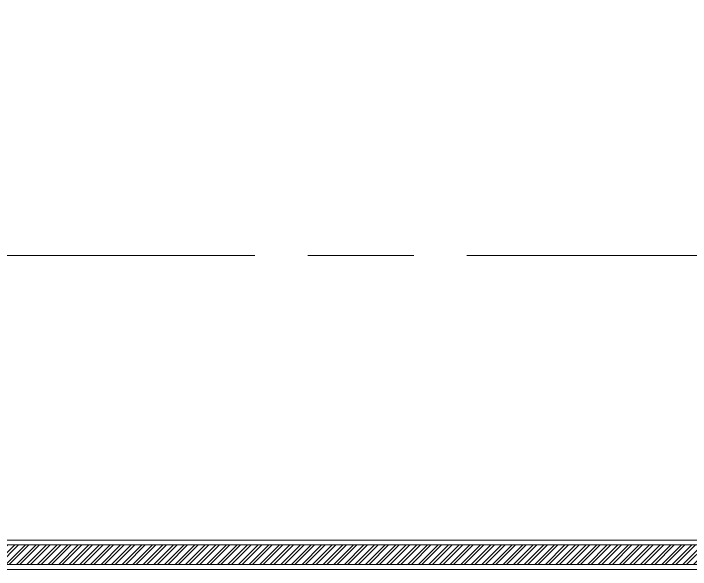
# Model space of a CAD drawing. Header units: millimetres. Extents: x -280308 to 6402717, y -14 to 2073074.
# Drawn here: x -2947 to 500, y 639773 to 642607 of the extents above; entities that cross this region are included whole.
import ezdxf
from ezdxf.enums import TextEntityAlignment as Align

# ---------------------------------------------------------------- set-up
doc = ezdxf.new("R2010")
doc.units = ezdxf.units.MM
doc.linetypes.add('ACAD_ISO08W100', pattern=[36, 24, -3, 6, -3])
doc.layers.get('0').update_dxf_attribs({"lineweight": 0})
for name, color, linetype, lineweight in [('A-ALINE-3', 111, 'Continuous', 15), ('A-ALINE-6', 117, 'Continuous', 9), ('A-ANNOTATION', 144, 'Continuous', 0)]:
    doc.layers.add(name, color=color, linetype=linetype, lineweight=lineweight)
doc.layers.add('A-FILL-1', color=7, linetype='Continuous', lineweight=0, true_color=0x454545)
doc.layers.add('A-TEXT', color=254, linetype='Continuous')
doc.styles.get("Standard").update_dxf_attribs({"font": 'arial.ttf'})

# ---------------------------------------------------------------- blocks, each defined once
blk = doc.blocks.new('A$C52fb07ff')
at = {"layer": 'A-FILL-1', "ltscale": 0.25}
h = blk.add_hatch(dxfattribs=at)
h.set_pattern_fill('ANSI32', color=256, scale=4, angle=180)
h.set_pattern_definition([(225, (-276374.53, -361277.71), (26.9407684, -26.9407684), []), (225, (-276392.49, -361277.71), (26.9407684, -26.9407684), [])])
h.paths.add_polyline_path([(31272.8, -9047), (51922.8, -9047), (51922.8, -9147), (31272.8, -9147)])
at = {"layer": 'A-ALINE-3', "linetype": 'Continuous'}
blk.add_lwpolyline([(31272.8, -9047), (51922.8, -9047), (51922.8, -9147), (31272.8, -9147)], close=True, dxfattribs=at)
at = {"layer": 'A-ALINE-6'}
for points in [[(42222.8, -1822), (51922.8, -1822), (51922.8, -9022), (42222.8, -9022)], [(31272.8, -9022), (51922.8, -9022), (51922.8, -9172), (31272.8, -9172)]]:
    blk.add_lwpolyline(points, close=True, dxfattribs=at)
blk = doc.blocks.new('*U539')
at = {"layer": 'A-ANNOTATION', "linetype": 'ACAD_ISO08W100', "ltscale": 0.25}
blk.add_lwpolyline([(0, -7.6411), (0, -228.3482)], dxfattribs=at)
at = {"layer": 'A-TEXT'}
blk.add_attdef('N', text='', height=0.9, dxfattribs=at).set_placement((0, 2.75), align=Align.MIDDLE_CENTER)
blk = doc.blocks.new('A$Cf37525da')
at = {"color": 124, "xscale": -360.0000000000001, "yscale": 360.0000000000001, "zscale": 360.0000000000001, "rotation": 270}
blk.add_blockref('*U539', (4643.8, -5900), dxfattribs=at)
blk = doc.blocks.new('aa')
at = {"ltscale": 0.25}
blk.add_blockref('A$C52fb07ff', (-46014.9, 648945.2), dxfattribs=at)
blk.add_blockref('A$Cf37525da', (22307.9, 647273.3), dxfattribs=at)

msp = doc.modelspace()

# ---------------------------------------------------------------- block references
msp.add_blockref('aa', (0, 0))

doc.saveas('drawing.dxf')
